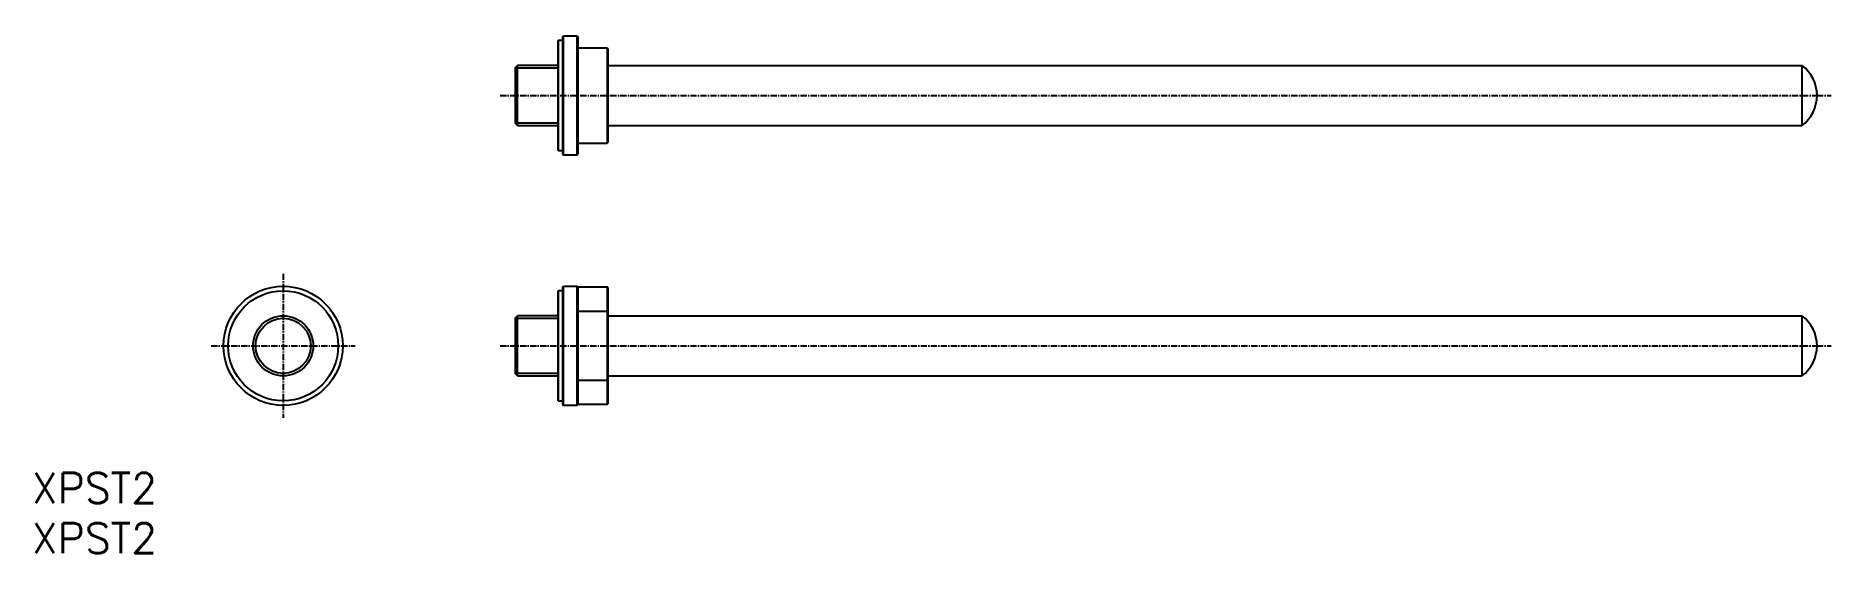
# Model space of a CAD drawing. Extents: x 737 to 1095, y 1439 to 1542.
import ezdxf

# ---------------------------------------------------------------- set-up
doc = ezdxf.new("R2010")
doc.units = 0
doc.linetypes.add('CENTER', pattern=[2, 1.25, -0.25, 0.25, -0.25])
doc.layers.get('0').update_dxf_attribs({"linetype": 'CONTINUOUS'})
doc.layers.add('CENTER', color=1, linetype='CENTER')
doc.styles.get("Standard").update_dxf_attribs({"font": 'TXT', "bigfont": 'BIGFONT'})

msp = doc.modelspace()

# ---------------------------------------------------------------- linework, layer by layer
at = {"color": 7, "linetype": 'CONTINUOUS'}
for p, q in [((842.05, 1541.68), (842.2, 1541.83)), ((842.05, 1518.18), (842.05, 1541.68)), ((842.2, 1541.83), (844.9, 1541.83)), ((845.05, 1541.68), (844.9, 1541.83)), ((845.05, 1541.68), (845.05, 1518.18)), ((841.05, 1540.83), (841.15, 1540.93)), ((841.05, 1540.83), (841.05, 1519.03)), ((842.05, 1540.93), (841.15, 1540.93)), ((845.05, 1539.43), (850.9, 1539.43)), ((850.9, 1539.43), (851.05, 1539.28)), ((851.05, 1539.28), (851.05, 1520.58)), ((832.55, 1535.43), (833.05, 1535.93)), ((832.55, 1535.43), (832.55, 1524.43)), ((841.05, 1535.93), (833.05, 1535.93)), ((851.05, 1537.43), (851.05, 1536.93)), ((851.05, 1536.93), (851.05, 1521.93)), ((851.05, 1535.93), (1089.55, 1535.93)), ((1089.55, 1535.93), (1089.55, 1523.93)), ((833.05, 1523.93), (832.55, 1524.43)), ((833.05, 1523.93), (841.05, 1523.93)), ((851.05, 1523.93), (1089.55, 1523.93)), ((845.05, 1520.43), (850.9, 1520.43)), ((850.9, 1520.43), (851.05, 1520.58)), ((841.15, 1518.93), (841.05, 1519.03)), ((841.15, 1518.93), (842.05, 1518.93)), ((842.05, 1518.18), (842.2, 1518.03)), ((844.9, 1518.03), (842.2, 1518.03)), ((844.9, 1518.03), (845.05, 1518.18)), ((842.05, 1491.68), (842.2, 1491.83)), ((842.05, 1468.18), (842.05, 1491.68)), ((842.2, 1491.83), (844.9, 1491.83)), ((845.05, 1491.68), (844.9, 1491.83)), ((845.05, 1491.68), (850.9, 1491.68)), ((845.05, 1491.68), (845.05, 1468.18)), ((851.05, 1491.53), (850.9, 1491.68)), ((851.05, 1491.53), (851.05, 1468.33)), ((841.05, 1490.83), (841.15, 1490.93)), ((841.05, 1490.83), (841.05, 1469.03)), ((842.05, 1490.93), (841.15, 1490.93)), ((832.55, 1485.43), (833.05, 1485.93)), ((832.55, 1485.43), (832.55, 1474.43)), ((841.05, 1485.93), (833.05, 1485.93)), ((845.05, 1486.85), (850.9, 1486.85)), ((851.05, 1487.43), (851.05, 1486.93)), ((851.05, 1486.93), (851.05, 1471.93)), ((851.05, 1485.93), (1089.55, 1485.93)), ((1089.55, 1485.93), (1089.55, 1473.93)), ((833.05, 1473.93), (832.55, 1474.43)), ((833.05, 1473.93), (841.05, 1473.93)), ((851.05, 1473.93), (1089.55, 1473.93)), ((850.9, 1473.02), (845.05, 1473.02)), ((841.15, 1468.93), (841.05, 1469.03)), ((841.15, 1468.93), (842.05, 1468.93)), ((842.05, 1468.18), (842.2, 1468.03)), ((844.9, 1468.03), (842.2, 1468.03)), ((844.9, 1468.03), (845.05, 1468.18)), ((850.9, 1468.18), (845.05, 1468.18)), ((850.9, 1468.18), (851.05, 1468.33))]:
    msp.add_line(p, q, dxfattribs=at)
at = {"color": 3, "linetype": 'CONTINUOUS'}
for p, q in [((842.2, 1518.03), (842.2, 1541.83)), ((844.9, 1541.83), (844.9, 1518.03)), ((841.15, 1540.93), (841.15, 1518.93)), ((850.9, 1539.43), (850.9, 1520.43)), ((832.55, 1535.43), (841.05, 1535.43)), ((833.05, 1523.93), (833.05, 1535.93)), ((841.05, 1524.43), (832.55, 1524.43)), ((842.2, 1468.03), (842.2, 1491.83)), ((844.9, 1491.83), (844.9, 1468.03)), ((850.9, 1491.68), (850.9, 1468.18)), ((841.15, 1490.93), (841.15, 1468.93)), ((832.55, 1485.43), (841.05, 1485.43)), ((833.05, 1473.93), (833.05, 1485.93)), ((841.05, 1474.43), (832.55, 1474.43))]:
    msp.add_line(p, q, dxfattribs=at)
at = {"color": 7, "linetype": 'CONTINUOUS'}
for radius in [11.9, 11, 6]:
    msp.add_circle((786.23, 1479.93), radius, dxfattribs=at)
at = {"color": 3, "linetype": 'CONTINUOUS'}
msp.add_circle((786.23, 1479.93), 5.5, dxfattribs=at)
at = {"color": 7, "linetype": 'CONTINUOUS'}
for centre in [(1085.05, 1529.93), (1085.05, 1479.93)]:
    msp.add_arc(centre, 7.5, 306.8699, 53.1301, dxfattribs=at)
at = {"layer": 'CENTER', "color": 1, "linetype": 'CENTER'}
for p, q in [((829.55, 1529.93), (1092.55, 1529.93)), ((1092.55, 1529.93), (1095.36, 1529.93)), ((786.23, 1494.33), (786.23, 1465.53)), ((771.83, 1479.93), (800.63, 1479.93)), ((829.55, 1479.93), (1092.55, 1479.93)), ((1092.55, 1479.93), (1095.36, 1479.93))]:
    msp.add_line(p, q, dxfattribs=at)

# ---------------------------------------------------------------- texts
at = {"color": 7, "linetype": 'CONTINUOUS'}
for p in [(736.08, 1448.53), (736.08, 1438.53)]:
    msp.add_text('XPST2', height=6, dxfattribs=at).set_placement(p)

doc.saveas('drawing.dxf')
